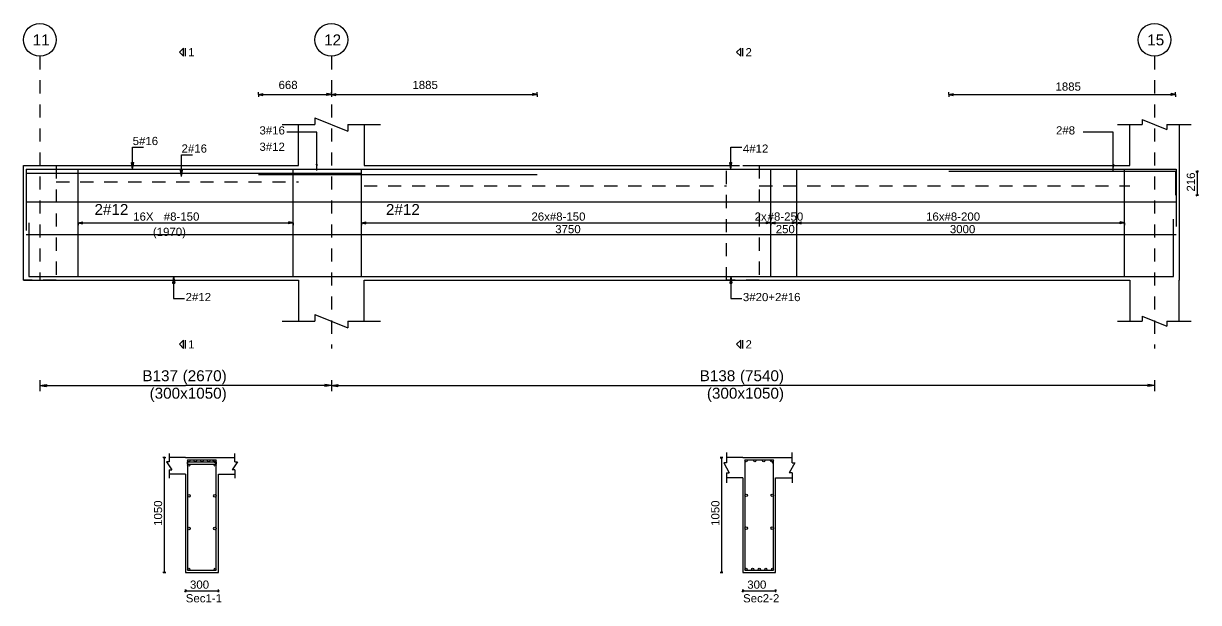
# Model space of a CAD drawing. Extents: x 0 to 98, y 3 to 248.
# Drawn here: x 40.03 to 50.79, y 225.2 to 230.5 of the extents above; entities that cross this region are included whole.
import ezdxf

# ---------------------------------------------------------------- set-up
doc = ezdxf.new("R2010")
doc.units = 0
doc.linetypes.add('ACAD_ISO02W100', pattern=[15, 12, -3])
for name, color, linetype in [('Axisline', 1, 'CONTINUOUS'), ('Axisline_Name', 2, 'CONTINUOUS'), ('Beam_bottombarlabeling', 2, 'CONTINUOUS'), ('Beam_Cross_Label', 4, 'CONTINUOUS'), ('Beam_CrossSection', 2, 'CONTINUOUS'), ('Beam_Dimensions_LS', 3, 'CONTINUOUS'), ('Beam_NameLS', 6, 'CONTINUOUS'), ('Beam_topbarsLabeling', 2, 'CONTINUOUS'), ('dim_all', 7, 'CONTINUOUS'), ('Extra_Topsteel_Labeling', 2, 'CONTINUOUS'), ('Extrabars', 7, 'CONTINUOUS'), ('Longsection', 2, 'CONTINUOUS'), ('main_botbars', 4, 'CONTINUOUS'), ('main_topbars', 4, 'CONTINUOUS'), ('SecondaryBeam', 2, 'CONTINUOUS'), ('SectionLine', 4, 'CONTINUOUS'), ('Sidefacebar', 140, 'CONTINUOUS'), ('Slabline', 253, 'CONTINUOUS'), ('Spacerbar', 7, 'CONTINUOUS'), ('span_dim', 7, 'CONTINUOUS'), ('spanline', 7, 'CONTINUOUS'), ('Stirrup_bar', 1, 'CONTINUOUS'), ('Stirrup_Dia_Spacing', 2, 'CONTINUOUS'), ('Stirrup_Length', 7, 'CONTINUOUS'), ('Stirrup_Numbers', 2, 'CONTINUOUS')]:
    doc.layers.add(name, color=color, linetype=linetype)
doc.styles.add('STRUDS_Arial', font='ARIAL.TTF', dxfattribs={"height": 0.04})

msp = doc.modelspace()

# ---------------------------------------------------------------- linework, layer by layer
at = {"layer": 'Axisline', "linetype": 'ACAD_ISO02W100', "ltscale": 0.01}
for p, q in [((40.18, 230.205), (40.18, 228.155)), ((42.85, 230.205), (42.85, 227.53)), ((50.39, 230.205), (50.39, 227.53))]:
    msp.add_line(p, q, dxfattribs=at)
at = {"layer": 'Axisline'}
for centre in [(40.18, 230.355), (42.85, 230.355), (50.39, 230.355)]:
    msp.add_circle(centre, 0.15, dxfattribs=at)
at = {"layer": 'Beam_bottombarlabeling'}
for p, q in [((41.405, 228.188), (41.395, 228.128)), ((41.405, 228.188), (41.405, 227.988)), ((41.405, 228.188), (41.415, 228.128)), ((46.51, 228.188), (46.5, 228.128)), ((46.51, 228.188), (46.51, 227.988)), ((46.51, 228.188), (46.52, 228.128)), ((41.395, 228.128), (41.415, 228.128)), ((46.5, 228.128), (46.52, 228.128)), ((41.405, 227.988), (41.505, 227.988)), ((46.51, 227.988), (46.61, 227.988))]:
    msp.add_line(p, q, dxfattribs=at)
for points in [[(41.405, 228.188), (41.395, 228.128), (41.405, 228.188), (41.415, 228.128)], [(46.51, 228.188), (46.5, 228.128), (46.51, 228.188), (46.52, 228.128)]]:
    msp.add_solid(points, dxfattribs=at)
at = {"layer": 'Beam_CrossSection'}
for p, q in [((46.47, 226.576), (46.47, 226.484)), ((47.07, 226.484), (47.07, 226.576)), ((41.365, 226.493), (41.34, 226.493)), ((41.34, 226.493), (41.39, 226.418)), ((41.365, 226.568), (41.365, 226.493)), ((41.515, 226.53), (41.365, 226.53)), ((41.515, 226.53), (41.815, 226.53)), ((41.515, 226.53), (41.515, 226.53)), ((41.815, 226.53), (41.815, 226.53)), ((41.815, 226.53), (41.965, 226.53)), ((41.99, 226.493), (41.94, 226.418)), ((41.965, 226.493), (41.965, 226.568)), ((41.965, 226.493), (41.99, 226.493)), ((46.47, 226.484), (46.445, 226.484)), ((46.445, 226.484), (46.495, 226.391)), ((46.62, 226.53), (46.47, 226.53)), ((46.62, 226.53), (46.92, 226.53)), ((46.62, 226.53), (46.62, 226.53)), ((46.92, 226.53), (46.92, 226.53)), ((46.92, 226.53), (47.07, 226.53)), ((47.095, 226.484), (47.045, 226.391)), ((47.07, 226.484), (47.095, 226.484)), ((41.365, 226.418), (41.365, 226.343)), ((41.365, 226.418), (41.39, 226.418)), ((41.515, 226.38), (41.365, 226.38)), ((41.515, 226.38), (41.515, 225.48)), ((41.815, 225.48), (41.815, 226.38)), ((41.815, 226.38), (41.965, 226.38)), ((41.965, 226.418), (41.94, 226.418)), ((41.965, 226.418), (41.965, 226.343)), ((46.47, 226.391), (46.47, 226.299)), ((46.47, 226.391), (46.495, 226.391)), ((47.07, 226.391), (47.045, 226.391)), ((47.07, 226.391), (47.07, 226.299)), ((46.62, 226.345), (46.47, 226.345)), ((46.62, 226.345), (46.62, 225.48)), ((46.92, 225.48), (46.92, 226.345)), ((46.92, 226.345), (47.07, 226.345)), ((41.515, 225.48), (41.815, 225.48)), ((46.62, 225.48), (46.92, 225.48))]:
    msp.add_line(p, q, dxfattribs=at)
at = {"layer": 'Beam_topbarsLabeling'}
for p, q in [((41.03, 229.172), (41.03, 229.372)), ((41.03, 229.372), (41.13, 229.372)), ((46.51, 229.172), (46.51, 229.372)), ((46.51, 229.372), (46.61, 229.372)), ((41.478, 229.103), (41.478, 229.303)), ((41.478, 229.303), (41.578, 229.303)), ((41.03, 229.172), (41.02, 229.232)), ((41.02, 229.232), (41.04, 229.232)), ((41.03, 229.172), (41.04, 229.232)), ((41.03, 229.232), (41.035, 229.232)), ((41.478, 229.103), (41.468, 229.163)), ((41.468, 229.163), (41.488, 229.163)), ((41.478, 229.103), (41.488, 229.163)), ((41.478, 229.163), (41.483, 229.163)), ((46.51, 229.172), (46.5, 229.232)), ((46.5, 229.232), (46.52, 229.232)), ((46.51, 229.172), (46.52, 229.232)), ((46.51, 229.232), (46.515, 229.232))]:
    msp.add_line(p, q, dxfattribs=at)
for points in [[(41.03, 229.172), (41.02, 229.232), (41.03, 229.172), (41.04, 229.232)], [(41.478, 229.103), (41.468, 229.163), (41.478, 229.103), (41.488, 229.163)], [(46.51, 229.172), (46.5, 229.232), (46.51, 229.172), (46.52, 229.232)]]:
    msp.add_solid(points, dxfattribs=at)
at = {"layer": 'dim_all'}
for p, q in [((42.1825, 229.855), (42.1825, 229.875)), ((42.1825, 229.855), (42.1825, 229.875)), ((42.1825, 229.855), (42.1825, 229.868)), ((42.1825, 229.855), (42.1825, 229.868)), ((42.1825, 229.855), (42.1825, 229.868)), ((42.1825, 229.855), (42.1825, 229.868)), ((42.1825, 229.855), (42.2225, 229.865)), ((42.1825, 229.855), (42.2225, 229.865)), ((42.1825, 229.855), (42.1825, 229.835)), ((42.1825, 229.855), (42.2225, 229.845)), ((42.1825, 229.855), (42.1825, 229.843)), ((42.1825, 229.855), (42.1825, 229.843)), ((42.1825, 229.855), (44.735, 229.855)), ((42.1825, 229.855), (42.1825, 229.835)), ((42.1825, 229.855), (42.2225, 229.845)), ((42.1825, 229.855), (42.1825, 229.843)), ((42.1825, 229.855), (42.1825, 229.843)), ((42.1825, 229.855), (44.735, 229.855)), ((42.2225, 229.845), (42.2225, 229.865)), ((42.2225, 229.845), (42.2225, 229.865)), ((42.85, 229.855), (42.81, 229.865)), ((42.81, 229.845), (42.81, 229.865)), ((42.85, 229.855), (42.81, 229.865)), ((42.81, 229.845), (42.81, 229.865)), ((42.85, 229.855), (42.81, 229.865)), ((42.81, 229.845), (42.81, 229.865)), ((42.85, 229.855), (42.81, 229.865)), ((42.81, 229.845), (42.81, 229.865)), ((42.85, 229.855), (42.81, 229.845)), ((42.85, 229.855), (42.81, 229.845)), ((42.85, 229.855), (42.81, 229.845)), ((42.85, 229.855), (42.81, 229.845)), ((42.85, 229.855), (42.85, 229.875)), ((42.85, 229.855), (42.85, 229.875)), ((42.85, 229.855), (42.85, 229.875)), ((42.85, 229.855), (42.85, 229.875)), ((42.85, 229.855), (42.85, 229.875)), ((42.85, 229.855), (42.85, 229.875)), ((42.85, 229.855), (42.85, 229.875)), ((42.85, 229.855), (42.85, 229.875)), ((42.85, 229.855), (42.85, 229.868)), ((42.85, 229.855), (42.85, 229.868)), ((42.85, 229.855), (42.85, 229.868)), ((42.85, 229.855), (42.85, 229.868)), ((42.85, 229.855), (42.85, 229.868)), ((42.85, 229.855), (42.85, 229.868)), ((42.85, 229.855), (42.85, 229.868)), ((42.85, 229.855), (42.85, 229.868)), ((42.85, 229.855), (42.89, 229.865)), ((42.85, 229.855), (42.89, 229.865)), ((42.85, 229.855), (42.89, 229.865)), ((42.85, 229.855), (42.89, 229.865)), ((42.85, 229.855), (42.85, 229.835)), ((42.85, 229.855), (42.89, 229.845)), ((42.85, 229.855), (42.85, 229.835)), ((42.85, 229.855), (42.85, 229.843)), ((42.85, 229.855), (42.85, 229.843)), ((42.85, 229.855), (42.85, 229.843)), ((42.85, 229.855), (42.85, 229.843)), ((42.85, 229.855), (42.85, 229.855)), ((42.85, 229.855), (42.85, 229.835)), ((42.85, 229.855), (42.89, 229.845)), ((42.85, 229.855), (42.85, 229.835)), ((42.85, 229.855), (42.85, 229.835)), ((42.85, 229.855), (42.89, 229.845)), ((42.85, 229.855), (42.85, 229.835)), ((42.85, 229.855), (42.85, 229.843)), ((42.85, 229.855), (42.85, 229.843)), ((42.85, 229.855), (42.85, 229.843)), ((42.85, 229.855), (42.85, 229.843)), ((42.85, 229.855), (42.85, 229.855)), ((42.85, 229.855), (42.85, 229.835)), ((42.85, 229.855), (42.89, 229.845)), ((42.85, 229.855), (42.85, 229.835)), ((42.89, 229.845), (42.89, 229.865)), ((42.89, 229.845), (42.89, 229.865)), ((42.89, 229.845), (42.89, 229.865)), ((42.89, 229.845), (42.89, 229.865)), ((44.735, 229.855), (44.695, 229.865)), ((44.695, 229.845), (44.695, 229.865)), ((44.735, 229.855), (44.695, 229.865)), ((44.695, 229.845), (44.695, 229.865)), ((44.735, 229.855), (44.695, 229.845)), ((44.735, 229.855), (44.695, 229.845)), ((44.735, 229.855), (44.735, 229.875)), ((44.735, 229.855), (44.735, 229.875)), ((44.735, 229.855), (44.735, 229.868)), ((44.735, 229.855), (44.735, 229.868)), ((44.735, 229.855), (44.735, 229.868)), ((44.735, 229.855), (44.735, 229.868)), ((44.735, 229.855), (44.735, 229.835)), ((44.735, 229.855), (44.735, 229.843)), ((44.735, 229.855), (44.735, 229.843)), ((44.735, 229.855), (44.735, 229.835)), ((44.735, 229.855), (44.735, 229.843)), ((44.735, 229.855), (44.735, 229.843)), ((48.505, 229.855), (48.505, 229.875)), ((48.505, 229.855), (48.505, 229.868)), ((48.505, 229.855), (48.505, 229.868)), ((48.505, 229.855), (48.545, 229.865)), ((48.505, 229.855), (48.505, 229.835)), ((48.505, 229.855), (48.545, 229.845)), ((48.505, 229.855), (48.505, 229.843)), ((48.505, 229.855), (48.505, 229.843)), ((48.505, 229.855), (50.582, 229.855)), ((48.545, 229.845), (48.545, 229.865)), ((50.582, 229.855), (50.542, 229.865)), ((50.542, 229.845), (50.542, 229.865)), ((50.582, 229.855), (50.542, 229.845)), ((50.582, 229.855), (50.582, 229.875)), ((50.582, 229.855), (50.582, 229.868)), ((50.582, 229.855), (50.582, 229.868)), ((50.582, 229.855), (50.582, 229.835)), ((50.582, 229.855), (50.582, 229.843)), ((50.582, 229.855), (50.582, 229.843)), ((50.781, 229.15), (50.7899, 229.158)), ((50.781, 229.15), (50.7685, 229.15)), ((50.781, 229.15), (50.7722, 229.141)), ((50.781, 229.15), (50.7935, 229.15)), ((50.781, 229.15), (50.781, 228.933)), ((50.781, 228.933), (50.7899, 228.942)), ((50.781, 228.933), (50.7685, 228.933)), ((50.781, 228.933), (50.7722, 228.924)), ((50.781, 228.933), (50.7935, 228.933)), ((41.32, 226.53), (41.3075, 226.53)), ((41.32, 226.53), (41.3112, 226.521)), ((41.32, 226.53), (41.3289, 226.539)), ((41.32, 226.53), (41.3325, 226.53)), ((41.32, 226.53), (41.32, 225.48)), ((46.425, 226.53), (46.4125, 226.53)), ((46.425, 226.53), (46.4162, 226.521)), ((46.425, 226.53), (46.4339, 226.539)), ((46.425, 226.53), (46.4375, 226.53)), ((46.425, 226.53), (46.425, 225.48)), ((41.32, 225.48), (41.3075, 225.48)), ((41.32, 225.48), (41.3112, 225.471)), ((41.32, 225.48), (41.3289, 225.489)), ((41.32, 225.48), (41.3325, 225.48)), ((46.425, 225.48), (46.4125, 225.48)), ((46.425, 225.48), (46.4162, 225.471)), ((46.425, 225.48), (46.4339, 225.489)), ((46.425, 225.48), (46.4375, 225.48)), ((41.515, 225.31), (41.5062, 225.301)), ((41.515, 225.31), (41.515, 225.323)), ((41.515, 225.31), (41.5239, 225.319)), ((41.515, 225.31), (41.515, 225.298)), ((41.515, 225.31), (41.815, 225.31)), ((41.815, 225.31), (41.8062, 225.301)), ((41.815, 225.31), (41.815, 225.323)), ((41.815, 225.31), (41.8239, 225.319)), ((41.815, 225.31), (41.815, 225.298)), ((46.62, 225.31), (46.6112, 225.301)), ((46.62, 225.31), (46.62, 225.323)), ((46.62, 225.31), (46.6289, 225.319)), ((46.62, 225.31), (46.62, 225.298)), ((46.62, 225.31), (46.92, 225.31)), ((46.92, 225.31), (46.9112, 225.301)), ((46.92, 225.31), (46.92, 225.323)), ((46.92, 225.31), (46.9289, 225.319)), ((46.92, 225.31), (46.92, 225.298))]:
    msp.add_line(p, q, dxfattribs=at)
for points in [[(42.1825, 229.855), (42.2225, 229.865), (42.1825, 229.855), (42.2225, 229.845)], [(42.1825, 229.855), (42.2225, 229.865), (42.1825, 229.855), (42.2225, 229.845)], [(42.85, 229.855), (42.81, 229.865), (42.85, 229.855), (42.81, 229.845)], [(42.85, 229.855), (42.81, 229.865), (42.85, 229.855), (42.81, 229.845)], [(42.85, 229.855), (42.81, 229.865), (42.85, 229.855), (42.81, 229.845)], [(42.85, 229.855), (42.81, 229.865), (42.85, 229.855), (42.81, 229.845)], [(42.85, 229.855), (42.89, 229.865), (42.85, 229.855), (42.89, 229.845)], [(42.85, 229.855), (42.89, 229.865), (42.85, 229.855), (42.89, 229.845)], [(42.85, 229.855), (42.89, 229.865), (42.85, 229.855), (42.89, 229.845)], [(42.85, 229.855), (42.89, 229.865), (42.85, 229.855), (42.89, 229.845)], [(44.735, 229.855), (44.695, 229.865), (44.735, 229.855), (44.695, 229.845)], [(44.735, 229.855), (44.695, 229.865), (44.735, 229.855), (44.695, 229.845)], [(48.505, 229.855), (48.545, 229.865), (48.505, 229.855), (48.545, 229.845)], [(50.582, 229.855), (50.542, 229.865), (50.582, 229.855), (50.542, 229.845)]]:
    msp.add_solid(points, dxfattribs=at)
at = {"layer": 'Extra_Topsteel_Labeling'}
for p, q in [((42.7165, 229.509), (42.4415, 229.509)), ((42.7165, 229.159), (42.7165, 229.509)), ((50.013, 229.509), (49.738, 229.509)), ((50.013, 229.159), (50.013, 229.509))]:
    msp.add_line(p, q, dxfattribs=at)
for points in [[(42.7165, 229.159), (42.7065, 229.219), (42.7165, 229.159), (42.7265, 229.219)], [(50.013, 229.159), (50.003, 229.219), (50.013, 229.159), (50.023, 229.219)]]:
    msp.add_solid(points, dxfattribs=at)
at = {"layer": 'Extrabars'}
for p, q in [((44.735, 229.118), (42.1825, 229.118)), ((44.735, 229.118), (42.1825, 229.118)), ((50.582, 229.15), (48.505, 229.15)), ((50.582, 229.15), (50.582, 228.933))]:
    msp.add_line(p, q, dxfattribs=at)
at = {"layer": 'Longsection'}
for p, q in [((42.7, 229.64), (42.7, 229.58)), ((42.7, 229.64), (43, 229.52)), ((50.2775, 229.625), (50.2775, 229.58)), ((50.2775, 229.625), (50.5025, 229.535)), ((42.4, 229.58), (42.55, 229.58)), ((42.4, 229.58), (42.7, 229.58)), ((42.55, 229.205), (42.55, 229.58)), ((43, 229.58), (43, 229.52)), ((43, 229.58), (43.3, 229.58)), ((43.15, 229.58), (43.15, 229.205)), ((50.0525, 229.58), (50.165, 229.58)), ((50.0525, 229.58), (50.2775, 229.58)), ((50.165, 229.205), (50.165, 229.58)), ((50.5025, 229.58), (50.5025, 229.535)), ((50.5025, 229.58), (50.7275, 229.58)), ((50.615, 229.58), (50.615, 229.205)), ((40.03, 228.155), (40.03, 229.205)), ((40.03, 229.205), (40.33, 229.205)), ((40.03, 229.205), (40.03, 229.205)), ((40.18, 229.205), (40.18, 229.205)), ((40.18, 229.205), (40.18, 229.205)), ((40.18, 229.205), (42.55, 229.205)), ((43.15, 229.205), (46.47, 229.205)), ((46.62, 229.205), (50.165, 229.205)), ((50.615, 229.205), (50.615, 228.155)), ((40.03, 228.155), (42.55, 228.155)), ((42.55, 228.155), (42.55, 227.78)), ((43.15, 227.78), (43.15, 228.155)), ((43.15, 228.155), (46.47, 228.155)), ((46.47, 228.155), (50.165, 228.155)), ((50.165, 228.155), (50.165, 227.78)), ((50.615, 227.78), (50.615, 228.155)), ((42.4, 227.78), (42.55, 227.78)), ((42.4, 227.78), (42.7, 227.78)), ((42.7, 227.84), (42.7, 227.78)), ((42.7, 227.84), (43, 227.72)), ((43, 227.78), (43, 227.72)), ((43, 227.78), (43.3, 227.78)), ((50.0525, 227.78), (50.165, 227.78)), ((50.0525, 227.78), (50.2775, 227.78)), ((50.2775, 227.825), (50.2775, 227.78)), ((50.2775, 227.825), (50.5025, 227.735)), ((50.5025, 227.78), (50.5025, 227.735)), ((50.5025, 227.78), (50.7275, 227.78))]:
    msp.add_line(p, q, dxfattribs=at)
at = {"layer": 'main_botbars'}
for p, q in [((40.055, 229.172), (40.055, 228.647)), ((40.055, 229.172), (43.125, 229.172)), ((42.575, 229.172), (50.59, 229.172)), ((50.59, 229.172), (50.59, 228.647)), ((40.055, 229.134), (40.055, 228.609)), ((40.055, 229.134), (43.125, 229.134)), ((40.08, 228.68), (40.08, 228.188)), ((50.565, 228.188), (50.565, 228.713)), ((40.08, 228.188), (43.1, 228.188)), ((42.6, 228.188), (50.565, 228.188)), ((43.1, 228.188), (43.1, 228.188))]:
    msp.add_line(p, q, dxfattribs=at)
for centre in [(41.5438, 225.509), (41.7863, 225.509), (46.6488, 225.509), (46.7094, 225.509), (46.77, 225.509), (46.8306, 225.509), (46.8913, 225.509)]:
    msp.add_circle(centre, 0.01, dxfattribs=at)
at = {"layer": 'main_topbars'}
for centre in [(41.5438, 226.501), (41.5438, 226.461), (41.6044, 226.501), (41.665, 226.501), (41.7256, 226.501), (41.7863, 226.501), (41.7863, 226.461), (46.6488, 226.501), (46.7296, 226.501), (46.8104, 226.501), (46.8913, 226.501)]:
    msp.add_circle(centre, 0.01, dxfattribs=at)
at = {"layer": 'SecondaryBeam', "linetype": 'ACAD_ISO02W100', "ltscale": 0.01}
for p, q in [((40.03, 229.205), (40.33, 229.205)), ((40.03, 228.155), (40.03, 229.205)), ((40.33, 229.205), (40.33, 228.155)), ((46.47, 229.205), (46.77, 229.205)), ((46.47, 228.155), (46.47, 229.205)), ((46.77, 229.205), (46.77, 228.155)), ((40.33, 228.155), (40.03, 228.155)), ((46.77, 228.155), (46.47, 228.155))]:
    msp.add_line(p, q, dxfattribs=at)
at = {"layer": 'SectionLine'}
for p, q in [((41.495, 230.28), (41.4575, 230.243)), ((41.495, 230.205), (41.4575, 230.243)), ((41.495, 230.205), (41.495, 230.28)), ((41.515, 230.205), (41.515, 230.28)), ((46.6, 230.28), (46.5625, 230.243)), ((46.6, 230.205), (46.5625, 230.243)), ((46.6, 230.205), (46.6, 230.28)), ((46.62, 230.205), (46.62, 230.28)), ((41.495, 227.605), (41.4575, 227.568)), ((41.495, 227.53), (41.4575, 227.568)), ((41.495, 227.53), (41.495, 227.605)), ((41.515, 227.53), (41.515, 227.605)), ((46.6, 227.605), (46.5625, 227.568)), ((46.6, 227.53), (46.5625, 227.568)), ((46.6, 227.53), (46.6, 227.605)), ((46.62, 227.53), (46.62, 227.605))]:
    msp.add_line(p, q, dxfattribs=at)
at = {"layer": 'Sidefacebar'}
for p, q in [((40.055, 228.872), (43.125, 228.872)), ((42.575, 228.872), (50.59, 228.872)), ((40.055, 228.572), (43.125, 228.572)), ((42.575, 228.572), (50.59, 228.572))]:
    msp.add_line(p, q, dxfattribs=at)
for centre in [(41.546, 226.181), (41.784, 226.181), (46.651, 226.185), (46.889, 226.185), (41.546, 225.881), (41.784, 225.881), (46.651, 225.885), (46.889, 225.885)]:
    msp.add_circle(centre, 0.012, dxfattribs=at)
at = {"layer": 'Slabline', "linetype": 'ACAD_ISO02W100', "ltscale": 0.01}
for p, q in [((40.33, 229.055), (42.55, 229.055)), ((43.15, 229.02), (46.47, 229.02)), ((46.77, 229.02), (50.165, 229.02))]:
    msp.add_line(p, q, dxfattribs=at)
at = {"layer": 'Spacerbar'}
for p, q in [((41.5308, 226.471), (41.5308, 226.491)), ((41.5308, 226.491), (41.7993, 226.491)), ((41.5308, 226.471), (41.7993, 226.471)), ((41.7993, 226.471), (41.7993, 226.491))]:
    msp.add_line(p, q, dxfattribs=at)
at = {"layer": 'spanline'}
for p, q in [((40.18, 227.24), (40.18, 227.14)), ((42.85, 227.24), (42.85, 227.14)), ((42.85, 227.24), (42.85, 227.14)), ((50.39, 227.24), (50.39, 227.14)), ((40.18, 227.19), (40.24, 227.2)), ((40.18, 227.19), (41.515, 227.19)), ((40.18, 227.19), (40.24, 227.18)), ((40.24, 227.2), (40.24, 227.18)), ((42.85, 227.19), (41.515, 227.19)), ((42.85, 227.19), (42.79, 227.2)), ((42.79, 227.2), (42.79, 227.18)), ((42.85, 227.19), (42.79, 227.18)), ((42.85, 227.19), (42.91, 227.2)), ((42.85, 227.19), (46.62, 227.19)), ((42.85, 227.19), (42.91, 227.18)), ((42.91, 227.2), (42.91, 227.18)), ((50.39, 227.19), (46.62, 227.19)), ((50.39, 227.19), (50.33, 227.2)), ((50.33, 227.2), (50.33, 227.18)), ((50.39, 227.19), (50.33, 227.18))]:
    msp.add_line(p, q, dxfattribs=at)
for points in [[(40.18, 227.19), (40.24, 227.2), (40.18, 227.19), (40.24, 227.18)], [(42.85, 227.19), (42.79, 227.2), (42.85, 227.19), (42.79, 227.18)], [(42.85, 227.19), (42.91, 227.2), (42.85, 227.19), (42.91, 227.18)], [(50.39, 227.19), (50.33, 227.2), (50.39, 227.19), (50.33, 227.18)]]:
    msp.add_solid(points, dxfattribs=at)
at = {"layer": 'Stirrup_bar'}
for p, q in [((40.53, 228.188), (40.53, 229.172)), ((42.5, 228.188), (42.5, 229.172)), ((43.125, 228.188), (43.125, 229.172)), ((46.875, 228.188), (46.875, 229.172)), ((47.115, 228.188), (47.115, 229.172)), ((50.115, 228.188), (50.115, 229.172)), ((41.5338, 226.511), (41.5338, 225.499)), ((41.5338, 226.511), (41.7963, 226.511)), ((41.7792, 226.508), (41.765, 226.494)), ((41.7933, 226.494), (41.7792, 226.48)), ((41.7963, 225.499), (41.7963, 226.511)), ((46.6388, 226.511), (46.6388, 225.499)), ((46.6388, 226.511), (46.9013, 226.511)), ((46.8842, 226.508), (46.8701, 226.494)), ((46.8983, 226.494), (46.8842, 226.48)), ((46.9013, 225.499), (46.9013, 226.511)), ((41.5338, 225.499), (41.7963, 225.499)), ((46.6388, 225.499), (46.9013, 225.499))]:
    msp.add_line(p, q, dxfattribs=at)
at = {"layer": 'Stirrup_Length'}
for p, q in [((40.53, 228.68), (40.53, 228.7)), ((40.53, 228.68), (40.57, 228.69)), ((40.53, 228.68), (42.5, 228.68)), ((40.53, 228.68), (40.53, 228.66)), ((40.53, 228.68), (40.57, 228.67)), ((40.57, 228.67), (40.57, 228.69)), ((42.5, 228.68), (42.46, 228.69)), ((42.46, 228.67), (42.46, 228.69)), ((42.5, 228.68), (42.46, 228.67)), ((42.5, 228.68), (42.5, 228.7)), ((42.5, 228.68), (42.5, 228.66)), ((43.125, 228.68), (43.125, 228.7)), ((43.125, 228.68), (43.165, 228.69)), ((43.125, 228.68), (46.875, 228.68)), ((43.125, 228.68), (43.125, 228.66)), ((43.125, 228.68), (43.165, 228.67)), ((43.165, 228.67), (43.165, 228.69)), ((46.875, 228.68), (46.835, 228.69)), ((46.835, 228.67), (46.835, 228.69)), ((46.875, 228.68), (46.835, 228.67)), ((46.875, 228.68), (46.875, 228.7)), ((46.875, 228.68), (46.875, 228.7)), ((46.875, 228.68), (46.915, 228.69)), ((46.875, 228.68), (46.875, 228.66)), ((46.875, 228.68), (46.915, 228.67)), ((46.875, 228.68), (46.875, 228.66)), ((46.875, 228.68), (47.115, 228.68)), ((46.915, 228.67), (46.915, 228.69)), ((47.115, 228.68), (47.075, 228.69)), ((47.075, 228.67), (47.075, 228.69)), ((47.115, 228.68), (47.075, 228.67)), ((47.115, 228.68), (47.115, 228.7)), ((47.115, 228.68), (47.115, 228.7)), ((47.115, 228.68), (47.155, 228.69)), ((47.115, 228.68), (47.115, 228.66)), ((47.115, 228.68), (47.155, 228.67)), ((47.115, 228.68), (47.115, 228.66)), ((47.115, 228.68), (50.115, 228.68)), ((47.155, 228.67), (47.155, 228.69)), ((50.115, 228.68), (50.075, 228.69)), ((50.075, 228.67), (50.075, 228.69)), ((50.115, 228.68), (50.075, 228.67)), ((50.115, 228.68), (50.115, 228.7)), ((50.115, 228.68), (50.115, 228.66))]:
    msp.add_line(p, q, dxfattribs=at)
for points in [[(40.53, 228.68), (40.57, 228.69), (40.53, 228.68), (40.57, 228.67)], [(42.5, 228.68), (42.46, 228.69), (42.5, 228.68), (42.46, 228.67)], [(43.125, 228.68), (43.165, 228.69), (43.125, 228.68), (43.165, 228.67)], [(46.875, 228.68), (46.835, 228.69), (46.875, 228.68), (46.835, 228.67)], [(46.875, 228.68), (46.915, 228.69), (46.875, 228.68), (46.915, 228.67)], [(47.115, 228.68), (47.075, 228.69), (47.115, 228.68), (47.075, 228.67)], [(47.115, 228.68), (47.155, 228.69), (47.115, 228.68), (47.155, 228.67)], [(50.115, 228.68), (50.075, 228.69), (50.115, 228.68), (50.075, 228.67)]]:
    msp.add_solid(points, dxfattribs=at)

# ---------------------------------------------------------------- texts
at = {"layer": 'Axisline_Name', "style": 'STRUDS_Arial'}
for s, p in [('11', (40.114, 230.305)), ('12', (42.784, 230.305)), ('15', (50.324, 230.305))]:
    msp.add_text(s, height=0.1, dxfattribs=at).set_placement(p)
at = {"layer": 'Beam_bottombarlabeling', "style": 'STRUDS_Arial'}
for s, p in [('2#12', (41.515, 227.963)), ('3#20+2#16', (46.62, 227.963))]:
    msp.add_text(s, height=0.075, dxfattribs=at).set_placement(p)
at = {"layer": 'Beam_Cross_Label', "style": 'STRUDS_Arial'}
for s, p in [('Sec1-1', (41.5165, 225.205)), ('Sec2-2', (46.6215, 225.205))]:
    msp.add_text(s, height=0.075, dxfattribs=at).set_placement(p)
at = {"layer": 'Beam_Dimensions_LS', "style": 'STRUDS_Arial'}
for p in [(41.185, 227.07), (46.29, 227.07)]:
    msp.add_text('(300x1050)', height=0.1, dxfattribs=at).set_placement(p)
at = {"layer": 'Beam_NameLS', "style": 'STRUDS_Arial'}
for s, p in [('B137', (41.119, 227.23)), ('B138', (46.224, 227.23))]:
    msp.add_text(s, height=0.1, dxfattribs=at).set_placement(p)
at = {"layer": 'Beam_topbarsLabeling', "style": 'STRUDS_Arial'}
for s, p in [('5#16', (41.03, 229.392)), ('2#16', (41.478, 229.323)), ('4#12', (46.62, 229.322))]:
    msp.add_text(s, height=0.075, dxfattribs=at).set_placement(p)
at = {"layer": 'dim_all', "style": 'STRUDS_Arial'}
for s, p in [('668', (42.3663, 229.905)), ('668', (42.3663, 229.905)), ('1885', (43.5925, 229.905)), ('1885', (43.5925, 229.905)), ('1885', (49.4835, 229.89)), ('300', (41.555, 225.33)), ('300', (46.66, 225.33))]:
    msp.add_text(s, height=0.075, dxfattribs=at).set_placement(p)
for s, p in [('216', (50.761, 228.966)), ('1050', (41.3, 225.905)), ('1050', (46.405, 225.905))]:
    msp.add_text(s, height=0.075, rotation=90, dxfattribs=at).set_placement(p)
at = {"layer": 'Extra_Topsteel_Labeling', "style": 'STRUDS_Arial'}
for s, p in [('3#16', (42.1915, 229.489)), ('2#8', (49.488, 229.489)), ('3#12', (42.1915, 229.339))]:
    msp.add_text(s, height=0.075, dxfattribs=at).set_placement(p)
at = {"layer": 'SectionLine', "style": 'STRUDS_Arial'}
for s, p in [('1', (41.539, 230.205)), ('2', (46.644, 230.205)), ('1', (41.539, 227.53)), ('2', (46.644, 227.53))]:
    msp.add_text(s, height=0.075, dxfattribs=at).set_placement(p)
at = {"layer": 'Sidefacebar', "style": 'STRUDS_Arial'}
for p in [(40.68, 228.752), (43.35, 228.752)]:
    msp.add_text('2#12', height=0.1, dxfattribs=at).set_placement(p)
at = {"layer": 'span_dim', "style": 'STRUDS_Arial'}
for s, p in [(' (2670) ', (41.449, 227.23)), (' (7540) ', (46.554, 227.23))]:
    msp.add_text(s, height=0.1, dxfattribs=at).set_placement(p)
at = {"layer": 'Stirrup_Dia_Spacing', "style": 'STRUDS_Arial'}
for s, p in [('#8-150', (41.315, 228.7)), ('#8-150', (44.8515, 228.7)), ('#8-250', (46.8465, 228.7)), ('#8-200', (48.4665, 228.7)), ('3750', (44.901, 228.585)), ('250', (46.9208, 228.585)), ('3000', (48.516, 228.585))]:
    msp.add_text(s, height=0.075, dxfattribs=at).set_placement(p)
at = {"layer": 'Stirrup_Length', "style": 'STRUDS_Arial'}
msp.add_text('(1970)', height=0.075, dxfattribs=at).set_placement((41.215, 228.56))
at = {"layer": 'Stirrup_Numbers', "style": 'STRUDS_Arial'}
for s, p in [('16X', (41.035, 228.7)), ('26x', (44.683, 228.7)), ('2x', (46.7275, 228.7)), ('16x', (48.298, 228.7))]:
    msp.add_text(s, height=0.075, dxfattribs=at).set_placement(p)

doc.saveas('drawing.dxf')
